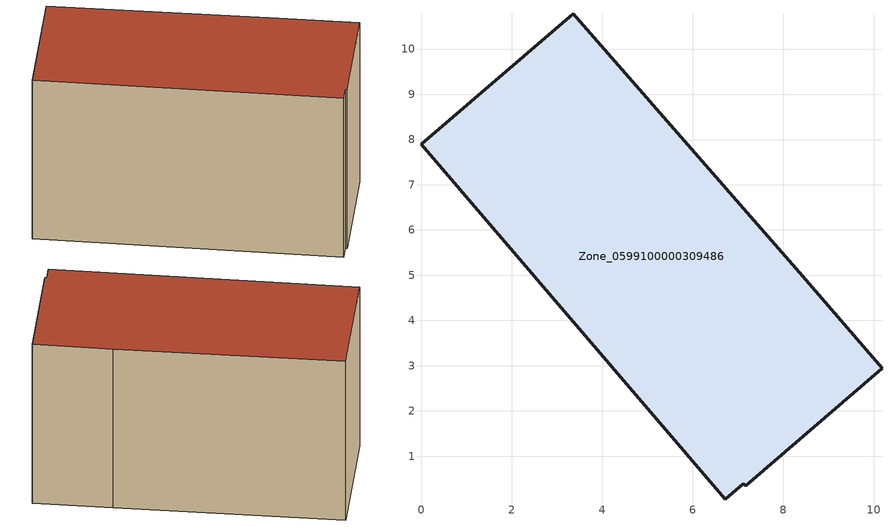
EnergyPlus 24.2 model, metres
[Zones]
Zone_0599100000309486
 floor ground (C_G): 6.72,0.05 0,7.89 3.36,10.78 8.43,4.98 10.18,2.94 7.16,0.35 7.12,0.39 z0
 wall outside (C_F): 10.18,2.94 8.43,4.98 3.36,10.78 0,7.89 6.72,0.05 7.12,0.39 7.16,0.35 10.18,2.94 z0:6.29
 roof outside (C_R): 7.12,0.39 7.16,0.35 10.18,2.94 8.43,4.98 3.36,10.78 0,7.89 6.72,0.05 z6.29
[BUILDING]
Pand.0599100000309486: North Axis=0; Terrain=City; Loads Convergence Tolerance Value=0.04; Temperature Convergence Tolerance Value=0.4; Solar Distribution=FullExterior; Maximum Number of Warmup Days=25; Minimum Number of Warmup Days=1
[Site:Location]
Rotterdam.The.Hague.AP_ZH_NLD Design_Conditions: Latitude=51.96; Longitude=4.45; Time Zone=1; Elevation=-4.5
[SITE:GROUNDTEMPERATURE:BUILDINGSURFACE]
18, 18, 18, 18, 18, 18, 18, 18, 18, 18, 18, 18
[MATERIAL] Thermal Absorptance=0.9; Solar Absorptance=0.7; Visible Absorptance=0.7
Name | Roughness | Thickness | Conductivity | Density | Specific Heat
G.TI.1946 | MediumSmooth | 0.15 | 1 | 540 | 1210
F.TI.1946 | Rough | 0.3 | 0.857143 | 1920 | 840
R.TI.1946 | MediumRough | 0.2 | 0.1 | 1500 | 1000
[CONSTRUCTION]
C_G: G.TI.1946
C_F: F.TI.1946
C_R: R.TI.1946
[ZONE]
Zone_0599100000309486: Type=1; Multiplier=1; Ceiling Height=Autocalculate; Volume=Autocalculate; Floor Area=autocalculate; Part of Total Floor Area=Yes
[ZONEINFILTRATION:DESIGNFLOWRATE]
Infil_Zone_0599100000309486: Zone or ZoneList or Space or SpaceList=Zone_0599100000309486; Schedule=AlwaysOn; Design Flow Rate Calculation Method=Flow/Area; Flow Rate per Floor Area=0.003; Constant Term Coefficient=1; Temperature Term Coefficient=0; Velocity Term Coefficient=0; Velocity Squared Term Coefficient=0
[HVACTEMPLATE:ZONE:IDEALLOADSAIRSYSTEM]
Zone_0599100000309486: Maximum Heating Supply Air Temperature=50; Minimum Cooling Supply Air Temperature=13; Maximum Heating Supply Air Humidity Ratio=0.0156; Minimum Cooling Supply Air Humidity Ratio=0.0077; Heating Limit=NoLimit; Cooling Limit=NoLimit; Dehumidification Control Type=ConstantSensibleHeatRatio; Cooling Sensible Heat Ratio=0.7; Dehumidification Setpoint=60; Humidification Control Type=None; Humidification Setpoint=30; Outdoor Air Method=None; Outdoor Air Flow Rate per Person=0.00944; Outdoor Air Flow Rate per Zone Floor Area=0; Outdoor Air Flow Rate per Zone=0; Demand Controlled Ventilation Type=None; Outdoor Air Economizer Type=NoEconomizer; Heat Recovery Type=None; Sensible Heat Recovery Effectiveness=0.7; Latent Heat Recovery Effectiveness=0.65
[ZONECONTROL:THERMOSTAT]
ThermostatControl_Zone_0599100000309486: Zone or ZoneList=Zone_0599100000309486; Control Type Schedule=DualSetpointControlType; Control 1=Thermostat_Zone_0599100000309486; Temperature Difference Between Cutout And Setpoint=0
[THERMOSTATSETPOINT:DUALSETPOINT]
Thermostat_Zone_0599100000309486: Heating Setpoint Temperature Schedule=HeatingSetpoint_Zone_0599100000309486; Cooling Setpoint Temperature Schedule=CoolingSetpoint_Zone_0599100000309486
[SCHEDULE:COMPACT]
HeatingSetpoint_Zone_0599100000309486: Through: 12/31, For: AllDays, Until: 24:00, 21
CoolingSetpoint_Zone_0599100000309486: Through: 12/31, For: AllDays, Until: 24:00, 24
DualSetpointControlType: Through: 12/31, For: AllDays, Until: 24:00, 4
AlwaysOn: Through: 12/31, For: AllDays, Until: 24:00, 1
